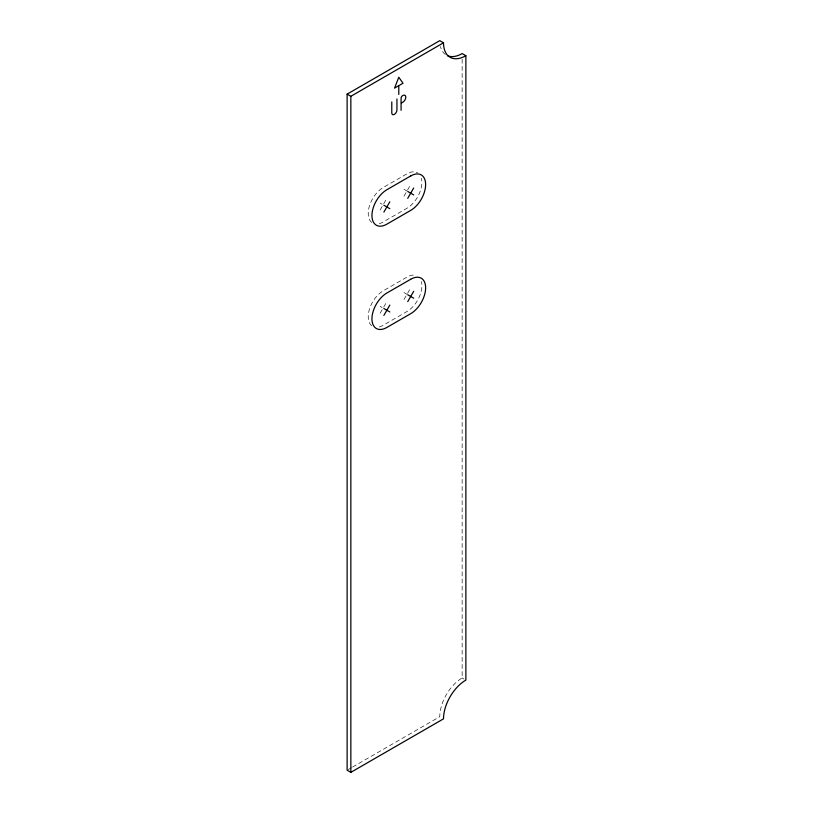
<?xml version="1.0" encoding="UTF-8"?>
<svg xmlns="http://www.w3.org/2000/svg" width="813" height="813" viewBox="0 0 813 813"><rect width="100%" height="100%" fill="white"/><g stroke="black" fill="none" stroke-linecap="round" stroke-linejoin="round"><path stroke-width="0.61" stroke-dasharray="4.07 3.05" d="M380.149 209.967L383.126 204.795L380.149 203.077M383.726 203.768L386.114 199.632M404 196.187L406.388 192.061M407.577 189.998L409.965 185.862M380.149 313.259L383.126 308.097L380.149 306.369M383.726 307.06L386.114 302.924M404 299.489L406.388 295.353M407.577 293.29L409.965 289.154M348.218 769.565L351.49 767.685M352.578 767.055L439.782 716.7A31.626 18.262 -60 0 1 462.15 677.971L462.15 58.638M404 189.307L406.988 191.025M404 292.599L406.988 294.316M462.15 677.971L464.01 679.048M445.351 54.481A31.626 18.262 -60 0 1 440.453 46.554M379.275 326.948A21.087 12.175 -60 0 0 383.126 325.312L406.988 311.531A21.087 12.175 -60 0 0 421.388 281.552M371.714 325.749A21.087 12.175 -60 0 1 369.62 308.615A21.087 12.175 -60 0 1 383.126 290.881L406.988 277.101A21.087 12.175 -60 0 1 414.437 275.109M379.275 223.656A21.087 12.175 -60 0 0 383.126 222.01L406.988 208.24A21.087 12.175 -60 0 0 421.388 178.26M371.714 222.457A21.087 12.175 -60 0 1 369.62 205.323A21.087 12.175 -60 0 1 383.126 187.579L406.988 173.809A21.087 12.175 -60 0 1 417.526 172.763"/><path stroke-width="1.22" d="M383.878 212.112L389.844 201.787M407.73 198.342L413.695 188.016M383.878 315.414L389.844 305.078M407.73 301.633L413.695 291.308M347.121 94.145L439.782 40.65L443.512 42.804A31.626 18.262 -60 0 0 465.879 55.711L465.879 680.115A31.626 18.262 -60 0 0 443.512 718.855L350.85 772.35L347.121 770.196L347.121 94.145L350.85 96.3L443.512 42.804M398.482 85.853L394.559 88.119L398.787 77.235L403.004 83.241L398.787 85.68L398.787 94.45M401.378 103.027L402.913 102.143A4.065 2.348 -60 0 0 405.789 97.164A4.065 2.348 -60 0 0 402.913 95.507L402.476 95.761A1.982 1.138 -60 0 0 401.083 98.18L401.083 110.334M465.879 55.711L462.15 53.567A31.626 18.262 -60 0 1 447.384 55.66M407.73 191.462L413.695 194.896M383.878 205.232L389.844 208.677M407.73 294.753L413.695 298.198M383.878 308.523L389.844 311.968M396.937 98.962L396.937 109.897A3.648 2.104 -60 0 1 394.356 114.369A3.648 2.104 -60 0 1 391.785 112.875L391.785 101.94M350.85 96.3L350.85 772.35M410.707 175.964L386.856 189.734A21.087 12.175 -60 0 0 371.948 215.557A21.087 12.175 -60 0 0 386.856 224.164L410.707 210.394A21.087 12.175 -60 0 0 425.626 184.571A21.087 12.175 -60 0 0 410.707 175.964M410.707 279.255L386.856 293.026A21.087 12.175 -60 0 0 371.948 318.848A21.087 12.175 -60 0 0 386.856 327.456L410.707 313.686A21.087 12.175 -60 0 0 425.626 287.863A21.087 12.175 -60 0 0 410.707 279.255"/></g></svg>
